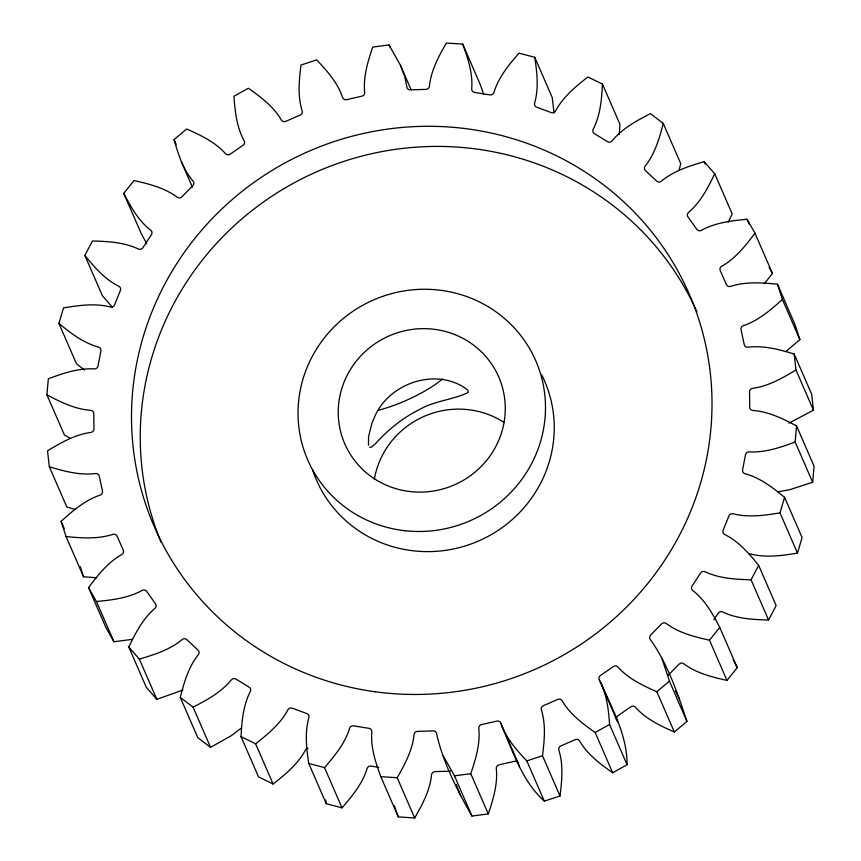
<?xml version="1.0" encoding="UTF-8"?>
<svg xmlns="http://www.w3.org/2000/svg" width="861" height="861" viewBox="0 0 861 861"><rect width="100%" height="100%" fill="white"/><g stroke="black" fill="none" stroke-linecap="round" stroke-linejoin="round"><path stroke-width="1.29" d="M308.109 748.231A3.487 3.379 -23.5 0 0 305.3 750.297C297.82 764.148 285.314 774.448 273.109 784.016L258.548 776.934L241.048 736.693C241.812 721.453 243.125 705.536 250.207 691.749A3.487 3.379 -23.5 0 0 249.033 687.121L236.065 679.125A3.487 3.379 -23.5 0 0 231.232 680.061C221.191 692.255 206.92 700.036 193.079 707.139L180.272 697.378C184.06 682.493 188.516 667.071 198.181 654.844A3.487 3.379 -23.5 0 0 197.955 650.055L186.891 639.701A3.487 3.379 -23.5 0 0 181.983 639.701C169.789 649.775 154.291 654.737 139.331 659.095L128.784 647.031C135.446 633.093 142.851 618.758 154.732 608.544A3.487 3.379 -23.5 0 0 155.475 603.776L146.736 591.475A3.487 3.379 -23.5 0 0 141.947 590.538C128.085 598.104 111.941 600.052 96.443 601.495L88.543 587.589C97.82 575.148 107.894 562.448 121.562 554.624A3.487 3.379 -23.5 0 0 123.231 550.071L117.15 536.274A3.487 3.379 -23.5 0 0 112.662 534.433C97.659 539.244 81.494 538.093 66.049 536.543L61.109 521.335C72.636 510.864 84.97 500.284 99.919 495.161A3.487 3.379 -23.5 0 0 102.459 490.996L99.273 476.241A3.487 3.379 -23.5 0 0 95.259 473.572C79.686 475.444 64.112 471.236 49.325 466.748L47.538 450.82C60.862 442.726 74.982 434.644 90.642 432.448A3.487 3.379 -23.5 0 0 93.957 428.832L93.784 413.678A3.487 3.379 -23.5 0 0 90.394 410.288C74.853 409.158 60.464 402.033 46.914 394.79L48.345 378.754C62.939 373.33 78.319 368.056 94.097 368.885A3.487 3.379 -23.5 0 0 98.046 365.947L100.898 350.987A3.487 3.379 -23.5 0 0 98.272 346.994C83.323 342.915 70.677 333.142 58.914 323.424L63.51 307.894C78.814 305.354 94.861 303.083 110.133 306.914A3.487 3.379 -23.5 0 0 114.578 304.772L120.346 290.587A3.487 3.379 -23.5 0 0 118.581 286.143C104.773 279.265 94.398 267.211 84.852 255.405L92.439 240.983C107.862 241.403 123.984 242.221 138.147 248.915A3.487 3.379 -23.5 0 0 142.915 247.656L151.375 234.784A3.487 3.379 -23.5 0 0 150.535 230.07C138.406 220.62 130.689 206.769 123.736 193.338L134.015 180.573C148.985 183.931 164.569 187.816 177.065 197.126A3.487 3.379 -23.5 0 0 181.972 196.792L192.799 185.728A3.487 3.379 -23.5 0 0 192.907 180.918C182.93 169.262 178.184 154.141 174.073 139.611L186.654 128.999C200.602 135.166 215.056 141.99 225.388 153.527A3.487 3.379 -23.5 0 0 230.231 154.141L243.017 145.305A3.487 3.379 -23.5 0 0 244.083 140.591C236.646 127.148 235.042 111.37 233.934 96.292L248.323 88.242C260.722 96.981 273.486 106.484 281.256 119.808A3.487 3.379 -23.5 0 0 285.863 121.336L300.102 115.062A3.487 3.379 -23.5 0 0 302.082 110.628C297.497 95.915 299.09 80.084 301.006 65.038L316.665 59.861C327.04 70.85 337.609 82.688 342.517 97.25A3.487 3.379 -23.5 0 0 346.714 99.639L361.868 96.184A3.487 3.379 -23.5 0 0 364.687 92.192C363.138 76.78 367.862 61.508 372.727 47.064L389.043 44.944L400.44 65.264L411.052 89.652M400.44 65.264L404.745 76.532L406.822 86.724A3.487 3.379 -23.5 0 0 410.449 89.878L425.926 89.372A3.487 3.379 -23.5 0 0 429.478 85.971C431.049 70.473 438.701 56.352 446.321 43.05L462.68 44.083C467.9 58.279 472.926 73.314 471.71 88.64A3.487 3.379 -23.5 0 0 474.615 92.439L489.834 94.893A3.487 3.379 -23.5 0 0 493.977 92.224C498.594 77.253 508.873 64.812 518.979 53.156L534.735 57.289C537.016 72.302 538.9 88.091 534.67 102.922A3.487 3.379 -23.5 0 0 536.747 107.216L551.115 112.543A3.487 3.379 -23.5 0 0 555.7 110.703C563.18 96.852 575.686 86.552 587.891 76.984L602.452 84.066C601.688 99.306 600.375 115.234 593.294 129.01A3.487 3.379 -23.5 0 0 594.467 133.649L607.435 141.634A3.487 3.379 -23.5 0 0 612.268 140.698C622.309 128.504 636.58 120.734 650.432 113.62L663.228 123.392L680.728 163.622L679.211 169.929M777.569 491.879L789.806 489.694L812.655 482.246L795.155 442.016L796.586 425.98C783.047 418.737 768.658 411.612 753.106 410.482A3.487 3.379 -23.5 0 1 749.716 407.081L749.554 391.938A3.487 3.379 -23.5 0 1 752.858 388.322C768.518 386.115 782.638 378.044 795.962 369.95L794.176 354.011C779.399 349.534 763.815 345.315 748.252 347.187A3.487 3.379 -23.5 0 1 744.238 344.518L741.052 329.763A3.487 3.379 -23.5 0 1 743.592 325.598C758.53 320.486 770.864 309.895 782.391 299.434L777.461 284.216C762.007 282.666 745.841 281.525 730.838 286.326A3.487 3.379 -23.5 0 1 726.35 284.485L720.27 270.688A3.487 3.379 -23.5 0 1 721.948 266.135C735.617 258.322 745.68 245.622 754.957 233.18L747.068 219.275C731.559 220.707 715.426 222.655 701.554 230.231A3.487 3.379 -23.5 0 1 696.764 229.295L688.025 216.983A3.487 3.379 -23.5 0 1 688.768 212.226C700.65 202.001 708.054 187.666 714.727 173.739L704.169 161.664C689.209 166.033 673.711 170.995 661.517 181.058A3.487 3.379 -23.5 0 1 656.62 181.058L645.546 170.715A3.487 3.379 -23.5 0 1 645.33 165.915C654.984 153.689 659.44 138.266 663.228 123.392M812.655 482.246L814.086 466.21L796.586 425.98M368.551 437.087L368.476 445.234M619.263 134.65L619.952 124.307L602.452 84.066M241.048 736.693L255.609 743.786C267.814 734.218 280.331 723.907 287.811 710.056A3.487 3.379 -23.5 0 1 292.385 708.226L306.753 713.543A3.487 3.379 -23.5 0 1 308.83 717.848C304.6 732.668 306.484 748.467 308.765 763.47L324.532 767.614C334.628 755.947 344.917 743.506 349.534 728.535A3.487 3.379 -23.5 0 1 353.667 725.866L368.885 728.32A3.487 3.379 -23.5 0 1 371.791 732.119C370.585 747.445 375.6 762.491 380.831 776.676L398.32 816.917L414.679 817.95L397.179 777.709C404.81 764.407 412.462 750.286 414.023 734.788A3.487 3.379 -23.5 0 1 417.574 731.398L433.061 730.881A3.487 3.379 -23.5 0 1 436.678 734.035C443.167 763.018 457.342 790.312 471.957 816.056L488.273 813.936L470.784 773.695C475.649 759.251 480.363 743.99 478.813 728.578A3.487 3.379 -23.5 0 1 481.633 724.585L496.786 721.12A3.487 3.379 -23.5 0 1 500.984 723.52L501.963 726.533C513.36 752.751 522.433 781.368 544.335 801.139L559.994 795.962L542.495 755.721C544.41 740.675 546.014 724.844 541.418 710.131A3.487 3.379 -23.5 0 1 543.399 705.697L557.637 699.423A3.487 3.379 -23.5 0 1 562.255 700.962C570.014 714.275 582.779 723.778 595.177 732.528L612.677 772.758L627.066 764.708C627.195 735.229 612.268 709.195 600.989 682.924L599.417 680.168A3.487 3.379 -23.5 0 1 600.483 675.465L613.269 666.618A3.487 3.379 -23.5 0 1 618.123 667.232C628.455 678.78 642.909 685.593 656.846 691.76L674.346 732.001L686.927 721.389C677.65 693.299 667.727 664.132 650.593 639.841A3.487 3.379 -23.5 0 1 650.712 635.041L661.539 623.967A3.487 3.379 -23.5 0 1 666.436 623.644C678.931 632.943 694.526 636.828 709.486 640.186L726.985 680.427L737.264 667.662L719.764 627.432C712.811 613.99 705.094 600.139 692.976 590.689A3.487 3.379 -23.5 0 1 692.126 585.986L700.585 573.103A3.487 3.379 -23.5 0 1 705.353 571.855C719.516 578.549 735.638 579.367 751.072 579.787L758.649 565.365C749.113 553.548 738.727 541.504 724.93 534.616A3.487 3.379 -23.5 0 1 723.154 530.182L728.923 515.987A3.487 3.379 -23.5 0 1 733.368 513.856C748.639 517.687 764.697 515.405 780.001 512.865L784.586 497.346C772.823 487.617 760.188 477.844 745.239 473.765A3.487 3.379 -23.5 0 1 742.602 469.772L745.465 454.812A3.487 3.379 -23.5 0 1 749.414 451.885C765.181 452.703 780.561 447.429 795.155 442.016M559.994 795.962C561.91 780.916 563.503 765.085 558.918 750.372A3.487 3.379 -23.5 0 1 560.898 745.938L575.137 739.664A3.487 3.379 -23.5 0 1 579.744 741.192C587.514 754.516 600.278 764.019 612.677 772.758M368.648 436.387L371.618 424.344A44.18 8.814 -60.5 0 1 373.825 418.737C387.375 383.457 435.903 366.506 466.899 389.333A42.544 8.513 13.3 0 1 468.104 392.519C452.692 399.999 433.783 400.839 418.575 410.03C402.313 418.123 388.096 429.79 375.923 443.189M749.081 553.978A3.487 3.379 -23.5 0 1 750.867 554.086C766.139 557.917 782.186 555.646 797.49 553.106L802.086 537.576L784.586 497.346M488.273 813.936C493.138 799.492 497.862 784.22 496.313 768.808A3.487 3.379 -23.5 0 1 499.132 764.816L514.286 761.361A3.487 3.379 -23.5 0 1 518.483 763.75L519.452 766.764M713.855 619.78L718.085 613.344A3.487 3.379 -23.5 0 1 722.853 612.085C737.016 618.779 753.138 619.597 768.561 620.017L776.148 605.595L758.649 565.365M728.191 222.213L732.216 213.969L714.727 173.739M414.679 817.95C422.299 804.648 429.951 790.527 431.522 775.029A3.487 3.379 -23.5 0 1 435.074 771.628L450.551 771.122M754.957 233.18L772.457 273.411L764.299 283.807M709.486 640.186L719.764 627.432M308.765 763.47L326.265 803.711L342.021 807.844C352.127 796.188 362.406 783.747 367.023 768.776A3.487 3.379 -23.5 0 1 371.166 766.107L378.775 767.334M375.536 443.544L371.683 447.031L369.638 447.376M668.201 675.272L679.028 664.208A3.487 3.379 -23.5 0 1 683.935 663.874C696.431 673.184 712.015 677.069 726.985 680.427M777.461 284.216L794.951 324.457L799.891 339.664L785.673 351.686M656.846 691.76L669.428 681.148L662.131 659.031M241.36 728.008L231.48 735.552L210.568 747.38L197.772 737.608L180.272 697.378M794.176 354.011L811.675 394.252L813.462 410.18L788.956 423.149M595.177 732.528L609.566 724.467C608.695 710.336 606.822 695.957 600.989 682.924M182.941 690.016L156.831 699.336L146.273 687.261L128.784 647.031M501.963 726.533C507.646 739.631 516.998 750.717 526.835 760.909L542.495 755.721M132.411 639.357L113.932 641.725L106.043 627.82L88.543 587.589M443.06 755.506L454.457 775.815L470.784 773.695M96.723 577.774L83.539 576.784L66.049 536.543M380.831 776.676L397.179 777.709M75.617 509.572L66.824 506.989L49.325 466.748M674.346 732.001C660.398 725.834 645.944 719.01 635.612 707.473A3.487 3.379 -23.5 0 0 630.769 706.859L617.983 715.695A3.487 3.379 -23.5 0 0 616.917 720.409L618.489 723.154M70.085 438.163L64.414 435.02L46.914 394.79M84.507 370.133L76.414 363.654L58.914 323.424M112.5 307.399L102.351 295.635L84.852 255.405M733.055 659.698L737.264 667.662M146.79 243.76L141.236 233.568L123.736 193.338M769.164 267.62L772.457 273.411M675.411 690.888L679.62 699.272M782.391 299.434L799.891 339.664M747.068 219.275L749.188 224.151M795.962 369.95L813.462 410.18M704.169 161.664L705.234 164.107M780.001 512.865L797.49 553.106M534.735 57.289L552.235 97.53L554.064 112.952M751.072 579.787L768.561 620.017M462.68 44.083L480.169 84.324L483.581 94.043M669.428 681.148L686.927 721.389M389.043 44.944L390.108 47.387M599.417 680.168L616.917 720.409M609.566 724.467L627.066 764.708M526.835 760.909L544.335 801.139M500.984 723.52L518.483 763.75M454.457 775.815L471.957 816.056M174.073 139.611L176.193 144.487M181.38 161.728L192.509 187.332M324.532 767.614L342.021 807.844M255.609 743.786L273.109 784.016M193.079 707.139L210.568 747.38M139.331 659.095L156.831 699.336M96.443 601.495L113.932 641.725M61.109 521.335L64.295 528.654M396.017 810.933L398.32 816.917M456.255 784.468L460.56 795.736M80.256 566.646L83.539 576.784M394.553 805.95L395.651 809.684M325.63 799.912L326.265 803.711M161.029 542.129A291.675 282.634 -23.5 0 1 316.009 172.092A291.675 282.634 -23.5 0 1 694.31 306.118M694.859 307.259A291.675 282.634 -23.5 0 1 696.969 311.876M541.72 374.922A124.339 120.497 -23.5 0 1 476.456 541.892A124.339 120.497 -23.5 0 1 312.554 469.762M374.363 479.276A83.926 81.321 -23.5 0 1 504.234 422.568M442.489 378.98A55.588 14.529 -23.9 0 1 378.205 410.331M375.288 691.781A291.675 282.634 -23.5 0 0 693.116 303.459A291.675 282.634 -23.5 0 0 196.857 235.903A291.675 282.634 -23.5 0 0 375.288 691.781M405.38 530.763A124.339 120.497 -23.5 0 0 536.155 361.663A124.339 120.497 -23.5 0 0 323.714 338.707A124.339 120.497 -23.5 0 0 405.38 530.763M408.889 491.416A83.926 81.321 -23.5 0 0 499.649 379.152A83.926 81.321 -23.5 0 0 356.723 360.576A83.926 81.321 -23.5 0 0 408.889 491.416"/></g></svg>
